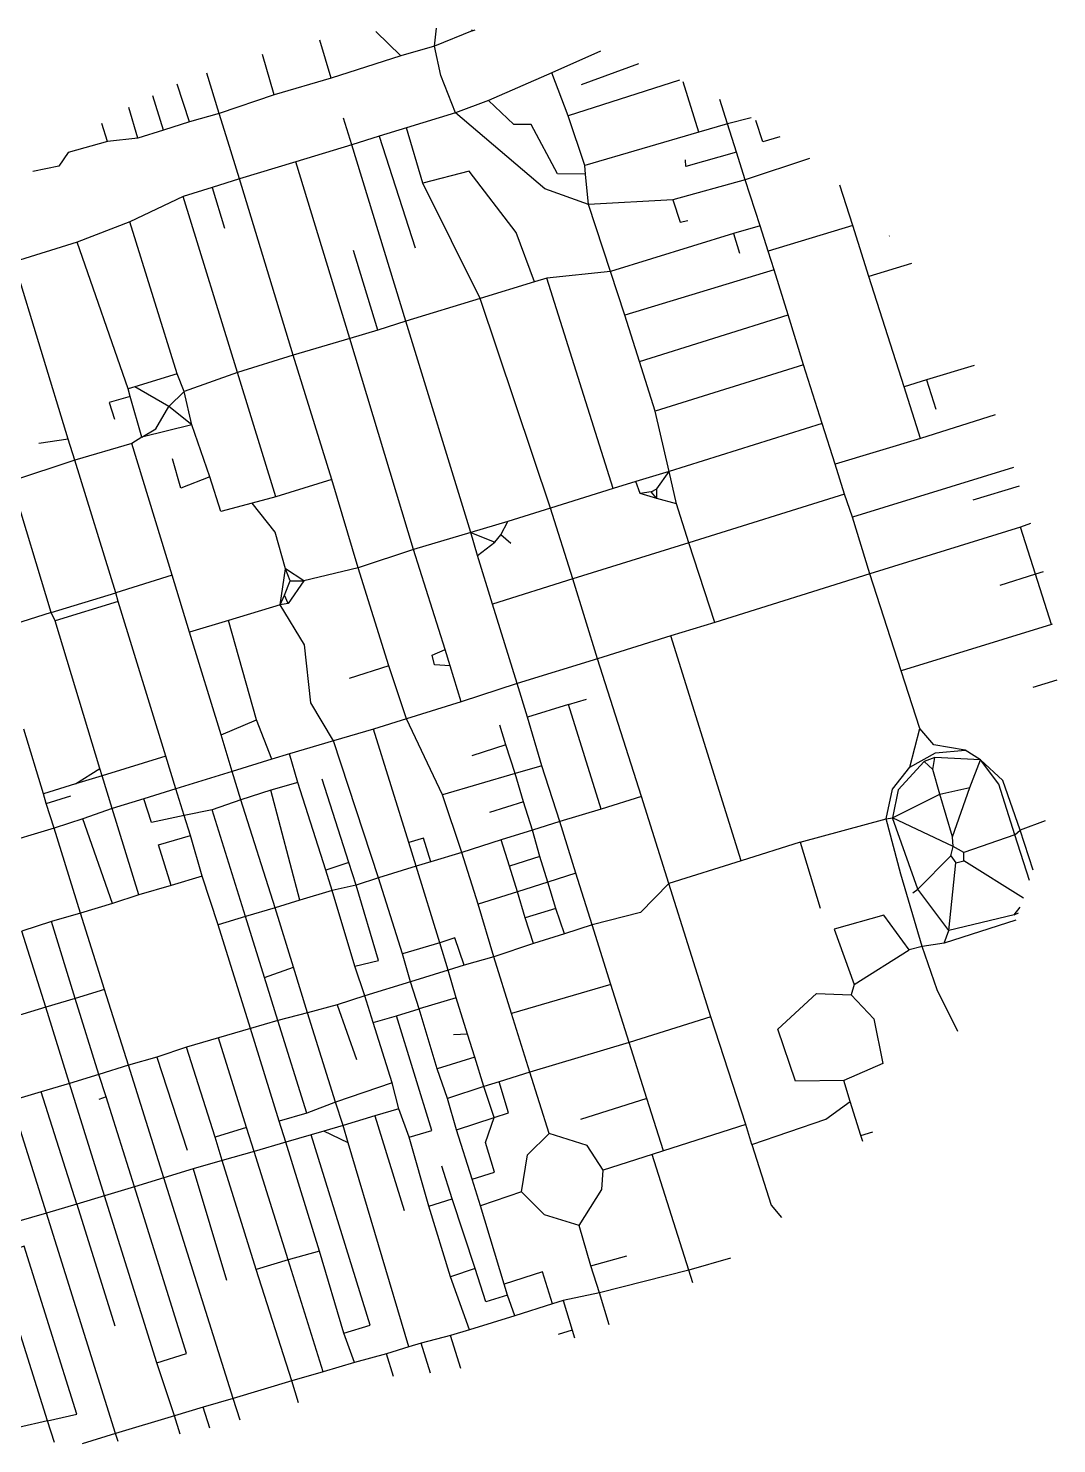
# Model space of a CAD drawing. Header units: metres. Extents: x 627085 to 629776, y 4834874 to 4837247.
# Drawn here: x 628053 to 629776, y 4834874 to 4837247 of the extents above; entities that cross this region are included whole.
import ezdxf

# ---------------------------------------------------------------- set-up
doc = ezdxf.new("R2010")
doc.units = ezdxf.units.M

msp = doc.modelspace()

# ---------------------------------------------------------------- linework, layer by layer
at = {"layer": 'ROADS'}
for points in [[(628676.9, 4837201), (628635.1, 4837241.6)], [(628733.6, 4837216.9), (628737, 4837246.9)], [(628796.7, 4837242.5), (628733.6, 4837216.9)], [(628796.7, 4837242.5), (628796, 4837244.4)], [(628796.7, 4837242.5), (628801.8, 4837244.2)], [(628560.5, 4837163.5), (628541.3, 4837227.2)], [(628733.6, 4837216.9), (628676.9, 4837201)], [(628744, 4837167.5), (628733.6, 4837216.9)], [(628464.9, 4837135.4), (628445, 4837202.8)], [(628676.9, 4837201), (628560.5, 4837163.5)], [(629011.7, 4837208.6), (628930.4, 4837172.3)], [(628372.9, 4837104), (628352.2, 4837171.7)], [(628930.4, 4837172.3), (628824, 4837126)], [(628957.6, 4837100.3), (628930.4, 4837172.3)], [(629075.7, 4837187.4), (628979.3, 4837151.9)], [(628322.9, 4837089.9), (628302.4, 4837153.3)], [(628560.5, 4837163.5), (628464.9, 4837135.4)], [(628768.6, 4837105), (628744, 4837167.5)], [(629144.1, 4837160.2), (628957.6, 4837100.3)], [(629176.6, 4837072.9), (629150.2, 4837157.3)], [(628279.1, 4837076.2), (628261.7, 4837133.8)], [(628464.9, 4837135.4), (628372.9, 4837104)], [(628824, 4837126), (628768.6, 4837105)], [(628986.6, 4837002.4), (628939.7, 4837003), (628895.5, 4837085.4), (628866.7, 4837085.6), (628824, 4837126)], [(629224.7, 4837087), (629211.7, 4837127.8)], [(628236.3, 4837062.6), (628221.1, 4837114.1)], [(628372.9, 4837104), (628322.9, 4837089.9)], [(628387.2, 4837057.7), (628372.9, 4837104)], [(628768.6, 4837105), (628686.4, 4837080.1)], [(628991.5, 4836951.4), (628918.3, 4836977.5), (628768.6, 4837105)], [(628985.6, 4837016.7), (628957.6, 4837100.3)], [(628185.5, 4837057.3), (628176, 4837087.5)], [(628279.1, 4837076.2), (628236.3, 4837062.6)], [(628322.9, 4837089.9), (628279.1, 4837076.2)], [(628595.2, 4837051.5), (628581.1, 4837096.5)], [(628686.4, 4837080.1), (628641, 4837065.8)], [(628713.9, 4836987.4), (628686.4, 4837080.1)], [(629224.7, 4837087), (629176.6, 4837072.9)], [(629264.2, 4837096.8), (629224.7, 4837087)], [(629239.8, 4837039.1), (629224.7, 4837087)], [(629312.2, 4837065.2), (629283.7, 4837056.4), (629272.1, 4837092.1)], [(628185.5, 4837057.3), (628119.7, 4837038.8), (628104.1, 4837015.5), (628060.4, 4837006.9)], [(628236.3, 4837062.6), (628185.5, 4837057.3)], [(628406.5, 4836994.6), (628387.2, 4837057.7)], [(628595.2, 4837051.5), (628500.9, 4837022.8)], [(628641, 4837065.8), (628595.2, 4837051.5)], [(628685.7, 4836755.8), (628595.2, 4837051.5)], [(628641, 4837065.8), (628701, 4836878.9)], [(629176.6, 4837072.9), (628985.6, 4837016.7)], [(629239.8, 4837039.1), (629154.7, 4837015), (629154.2, 4837026.5)], [(629254.5, 4836992.7), (629239.8, 4837039.1)], [(629362.4, 4837028.4), (629254.5, 4836992.7)], [(628500.9, 4837022.8), (628406.5, 4836994.6)], [(628591.9, 4836726.7), (628500.9, 4837022.8)], [(628901.4, 4836822.1), (628870.5, 4836904.6), (628791.5, 4837007.6), (628713.9, 4836987.4)], [(628986.6, 4837002.4), (628985.6, 4837016.7)], [(628361.1, 4836980.2), (628312.4, 4836964.8)], [(628406.5, 4836994.6), (628361.1, 4836980.2)], [(628361.1, 4836980.2), (628381.3, 4836911.7)], [(628496.5, 4836699), (628406.5, 4836994.6)], [(628809.9, 4836793.8), (628713.9, 4836987.4)], [(628991.5, 4836951.4), (628986.6, 4837002.4)], [(629254.5, 4836992.7), (629133, 4836959.5)], [(629279.2, 4836915.9), (629254.5, 4836992.7)], [(629434.6, 4836916.4), (629413.2, 4836983.9)], [(628312.4, 4836964.8), (628223.1, 4836922.3)], [(628403.6, 4836669.9), (628312.4, 4836964.8)], [(629133, 4836959.5), (628991.5, 4836951.4)], [(629133, 4836959.5), (629145.3, 4836922), (629158.2, 4836924.8)], [(629028.8, 4836839.2), (628991.5, 4836951.4)], [(628223.1, 4836922.3), (628134.6, 4836888.3)], [(628302.2, 4836667.7), (628223.1, 4836922.3)], [(629279.2, 4836915.9), (629234.8, 4836902.7)], [(629292.9, 4836873.1), (629279.2, 4836915.9)], [(629434.6, 4836916.4), (629292.9, 4836873.1)], [(629461.8, 4836830.9), (629434.6, 4836916.4)], [(628134.6, 4836888.3), (628028.9, 4836855.5)], [(628219.9, 4836642.7), (628134.6, 4836888.3)], [(629234.8, 4836902.7), (629028.8, 4836839.2)], [(629234.8, 4836902.7), (629244.7, 4836869.7)], [(629496.4, 4836898.7), (629495.8, 4836898.5)], [(628638.3, 4836741.1), (628597.6, 4836874.5)], [(629302.8, 4836841.9), (629292.9, 4836873.1)], [(628119.7, 4836558.3), (628028.9, 4836855.5)], [(629028.8, 4836839.2), (628922, 4836828.1)], [(629052.4, 4836765.8), (629028.8, 4836839.2)], [(629302.8, 4836841.9), (629052.4, 4836765.8)], [(629326.4, 4836766.6), (629302.8, 4836841.9)], [(629533.1, 4836852.7), (629461.8, 4836830.9)], [(628901.4, 4836822.1), (628809.9, 4836793.8)], [(628922, 4836828.1), (628901.4, 4836822.1)], [(629033.2, 4836475.5), (628922, 4836828.1)], [(629520.7, 4836645.8), (629461.8, 4836830.9)], [(628809.9, 4836793.8), (628685.7, 4836755.8)], [(628927.8, 4836442.3), (628809.9, 4836793.8)], [(629077.1, 4836688.4), (629326.4, 4836766.6)], [(629351.8, 4836682.5), (629326.4, 4836766.6)], [(628685.7, 4836755.8), (628638.3, 4836741.1)], [(628794.3, 4836401.5), (628685.7, 4836755.8)], [(629077.1, 4836688.4), (629052.4, 4836765.8)], [(628591.9, 4836726.7), (628496.5, 4836699)], [(628638.3, 4836741.1), (628591.9, 4836726.7)], [(628698.6, 4836373.1), (628591.9, 4836726.7)], [(628496.5, 4836699), (628403.6, 4836669.9)], [(628561.4, 4836490.7), (628496.5, 4836699)], [(629103.7, 4836605.1), (629077.1, 4836688.4)], [(629351.8, 4836682.5), (629103.7, 4836605.1)], [(629383.5, 4836584.3), (629351.8, 4836682.5)], [(629638.1, 4836681.7), (629558.3, 4836657.6)], [(628302.2, 4836667.7), (628231, 4836646.1)], [(628313.7, 4836637.9), (628302.2, 4836667.7)], [(628403.6, 4836669.9), (628313.7, 4836637.9)], [(628467.6, 4836461.5), (628403.6, 4836669.9)], [(629558.3, 4836657.6), (629520.7, 4836645.8)], [(629558.3, 4836657.6), (629574.1, 4836608.4)], [(628223.3, 4836629.8), (628188.5, 4836619.5), (628197.1, 4836591.6)], [(628231, 4836646.1), (628219.9, 4836642.7)], [(628223.3, 4836629.8), (628219.9, 4836642.7)], [(628243, 4836561.5), (628223.3, 4836629.8)], [(628288, 4836612.8), (628231, 4836646.1)], [(628288, 4836612.8), (628313.7, 4836637.9)], [(628326.6, 4836582.2), (628313.7, 4836637.9)], [(629547.9, 4836559.5), (629520.7, 4836645.8)], [(628243, 4836561.5), (628266.2, 4836575.5), (628288, 4836612.8)], [(628326.6, 4836582.2), (628288, 4836612.8)], [(629126.7, 4836504), (629103.7, 4836605.1)], [(628326.6, 4836582.2), (628243, 4836561.5)], [(628357.2, 4836494.9), (628326.6, 4836582.2)], [(629383.5, 4836584.3), (629126.7, 4836504)], [(629404.9, 4836516.2), (629383.5, 4836584.3)], [(629673.6, 4836599.1), (629547.9, 4836559.5)], [(628119.7, 4836558.3), (628070.2, 4836550.6)], [(628130.7, 4836522.8), (628119.7, 4836558.3)], [(628243, 4836561.5), (628226.4, 4836550.9)], [(629547.9, 4836559.5), (629404.9, 4836516.2)], [(628226.4, 4836550.9), (628130.7, 4836522.8)], [(628293.7, 4836330.3), (628226.4, 4836550.9)], [(628130.7, 4836522.8), (628024.7, 4836487.7)], [(628199.2, 4836300.6), (628130.7, 4836522.8)], [(628357.2, 4836494.9), (628308.2, 4836476.1), (628294.5, 4836525.2)], [(629420.9, 4836466.1), (629404.9, 4836516.2)], [(629704, 4836510.4), (629434.2, 4836427.1)], [(628091.3, 4836267.5), (628024.7, 4836487.7)], [(628427.8, 4836450.8), (628375.4, 4836436.8), (628357.2, 4836494.9)], [(628561.4, 4836490.7), (628467.6, 4836461.5)], [(628605.7, 4836342.6), (628561.4, 4836490.7)], [(629071.3, 4836486.9), (629033.2, 4836475.5)], [(629126.7, 4836504), (629071.3, 4836486.9)], [(629078.3, 4836467), (629071.3, 4836486.9)], [(629106.5, 4836475.1), (629126.7, 4836504)], [(629139.2, 4836449.9), (629126.7, 4836504)], [(628467.6, 4836461.5), (628427.8, 4836450.8)], [(629033.2, 4836475.5), (628927.8, 4836442.3)], [(629096.8, 4836469.6), (629078.3, 4836467)], [(629106.4, 4836458.8), (629078.3, 4836467)], [(629096.8, 4836469.6), (629106.5, 4836475.1)], [(629106.4, 4836458.8), (629096.8, 4836469.6)], [(629106.4, 4836458.8), (629106.5, 4836475.1)], [(629139.2, 4836449.9), (629106.4, 4836458.8)], [(629420.9, 4836466.1), (629159.8, 4836384.6)], [(629434.2, 4836427.1), (629420.9, 4836466.1)], [(629713.5, 4836479.5), (629636.1, 4836455.9)], [(628483.6, 4836340.7), (628466.7, 4836402.4), (628427.8, 4836450.8)], [(628927.8, 4836442.3), (628856.5, 4836420.2)], [(628965.7, 4836323.9), (628927.8, 4836442.3)], [(629159.8, 4836384.6), (629139.2, 4836449.9)], [(628856.5, 4836420.2), (628794.3, 4836401.5)], [(628844.9, 4836397.5), (628856.5, 4836420.2)], [(629463.3, 4836332.3), (629434.2, 4836427.1)], [(629716, 4836410.8), (629463.3, 4836332.3)], [(629732.7, 4836416.8), (629716, 4836410.8)], [(629740.7, 4836331.6), (629716, 4836410.8)], [(628794.3, 4836401.5), (628698.6, 4836373.1)], [(628805.9, 4836363.2), (628794.3, 4836401.5)], [(628794.3, 4836401.5), (628834.6, 4836385.7)], [(628834.6, 4836385.7), (628844.9, 4836397.5)], [(628861.7, 4836383), (628844.9, 4836397.5)], [(628698.6, 4836373.1), (628605.7, 4836342.6)], [(628751.3, 4836205.6), (628698.6, 4836373.1)], [(628805.9, 4836363.2), (628834.6, 4836385.7)], [(628830.7, 4836281.6), (628805.9, 4836363.2)], [(629159.8, 4836384.6), (628965.7, 4836323.9)], [(629203.6, 4836250.9), (629159.8, 4836384.6)], [(628474.8, 4836280.4), (628483.6, 4836340.7)], [(628491.7, 4836320.8), (628483.6, 4836340.7)], [(628514.4, 4836320.9), (628483.6, 4836340.7)], [(628605.7, 4836342.6), (628514.4, 4836320.9)], [(628657.1, 4836177.9), (628605.7, 4836342.6)], [(628293.7, 4836330.3), (628199.2, 4836300.6)], [(628323, 4836234.4), (628293.7, 4836330.3)], [(628482.1, 4836296.6), (628491.7, 4836320.8)], [(628514.4, 4836320.9), (628488, 4836282.4)], [(628491.7, 4836320.8), (628514.4, 4836320.9)], [(628965.7, 4836323.9), (628830.7, 4836281.6)], [(629006.7, 4836189.8), (628965.7, 4836323.9)], [(629463.3, 4836332.3), (629203.6, 4836250.9)], [(629515.9, 4836170), (629463.3, 4836332.3)], [(629740.7, 4836331.6), (629681.2, 4836312.9)], [(629753.6, 4836335.5), (629740.7, 4836331.6)], [(629767.7, 4836247.6), (629740.7, 4836331.6)], [(628091.3, 4836267.5), (628199.2, 4836300.6)], [(628203.4, 4836285.9), (628199.2, 4836300.6)], [(628474.8, 4836280.4), (628482.1, 4836296.6)], [(628488, 4836282.4), (628482.1, 4836296.6)], [(628203.4, 4836285.9), (628097.6, 4836253.4)], [(628283.1, 4836026.8), (628203.4, 4836285.9)], [(628474.8, 4836280.4), (628388.3, 4836254.2)], [(628488, 4836282.4), (628474.8, 4836280.4)], [(628564.3, 4836052.6), (628526, 4836116.1), (628515.9, 4836213.1), (628474.8, 4836280.4)], [(628872.1, 4836148.5), (628830.7, 4836281.6)], [(628091.3, 4836267.5), (627993.9, 4836236.6)], [(628097.6, 4836253.4), (628091.3, 4836267.5)], [(628172.6, 4836006.2), (628097.6, 4836253.4)], [(628388.3, 4836254.2), (628323, 4836234.4)], [(628435.3, 4836087.6), (628388.3, 4836254.2)], [(629203.6, 4836250.9), (629129.6, 4836228.4)], [(629767.7, 4836247.6), (629515.9, 4836170)], [(629768.8, 4836247.9), (629767.7, 4836247.6)], [(628375.8, 4836062.2), (628323, 4836234.4)], [(629129.6, 4836228.4), (629006.7, 4836189.8)], [(629247.7, 4835851.5), (629129.6, 4836228.4)], [(628760, 4836178.3), (628733.6, 4836179.8), (628729.9, 4836196.3), (628751.3, 4836205.6)], [(628760, 4836178.3), (628751.3, 4836205.6)], [(628657.1, 4836177.9), (628590.6, 4836156.8)], [(628686.5, 4836089.3), (628657.1, 4836177.9)], [(628778.2, 4836118), (628760, 4836178.3)], [(629006.7, 4836189.8), (628872.1, 4836148.5)], [(629080.5, 4835958.9), (629006.7, 4836189.8)], [(629547, 4836072.9), (629515.9, 4836170)], [(629776.5, 4836154.3), (629736.5, 4836142)], [(628872.1, 4836148.5), (628778.2, 4836118)], [(628889.3, 4836092.2), (628872.1, 4836148.5)], [(628778.2, 4836118), (628686.5, 4836089.3)], [(628958.3, 4836113.1), (628889.3, 4836092.2)], [(628958.3, 4836113.1), (628988.1, 4836122.4)], [(629012.8, 4835938), (628958.3, 4836113.1)], [(628375.8, 4836062.2), (628435.3, 4836087.6)], [(628460.7, 4836021.5), (628435.3, 4836087.6)], [(628686.5, 4836089.3), (628631.4, 4836072.2)], [(628747.2, 4835961.9), (628686.5, 4836089.3)], [(628853.2, 4836045.8), (628842.8, 4836078.7)], [(628913.4, 4836010.6), (628889.3, 4836092.2)], [(628078.1, 4835963.4), (628045.1, 4836071.7)], [(628394.6, 4836001), (628375.8, 4836062.2)], [(628631.4, 4836072.2), (628564.3, 4836052.6)], [(628690.3, 4835881.9), (628631.4, 4836072.2)], [(629530.2, 4836008.2), (629547, 4836072.9)], [(629622.9, 4836036.8), (629570.4, 4836045.7), (629547, 4836072.9)], [(628490.4, 4836030.7), (628460.7, 4836021.5)], [(628564.3, 4836052.6), (628490.4, 4836030.7)], [(628504.6, 4835982.6), (628490.4, 4836030.7)], [(628639.7, 4835822.6), (628564.3, 4836052.6)], [(628853.2, 4836045.8), (628796.1, 4836027.5)], [(628868.6, 4835997.8), (628853.2, 4836045.8)], [(629530.2, 4836008.2), (629573.1, 4836032.2), (629622.9, 4836036.8)], [(629648.8, 4836020.5), (629622.9, 4836036.8)], [(628283.1, 4836026.8), (628176.3, 4835993.8)], [(628299.8, 4835972), (628283.1, 4836026.8)], [(628460.7, 4836021.5), (628394.6, 4836001)], [(628913.4, 4836010.6), (628868.6, 4835997.8)], [(628943.4, 4835917.2), (628913.4, 4836010.6)], [(629490.9, 4835921.9), (629501.3, 4835971.6), (629530.2, 4836008.2)], [(629554.6, 4836017.7), (629510.9, 4835970.1), (629501.5, 4835923.3)], [(629572.4, 4836024.6), (629554.6, 4836017.7)], [(629568.9, 4836004.1), (629554.6, 4836017.7)], [(629568.9, 4836004.1), (629572.4, 4836024.6)], [(629648.8, 4836020.5), (629572.4, 4836024.6)], [(629630.8, 4835974.1), (629648.8, 4836020.5)], [(629706.4, 4835895.1), (629679.7, 4835979.5), (629648.8, 4836020.5)], [(629715.4, 4835902.9), (629686, 4835985.9), (629648.8, 4836020.5)], [(628131.8, 4835980.2), (628172.6, 4836006.2)], [(628176.3, 4835993.8), (628131.8, 4835980.2)], [(628176.3, 4835993.8), (628172.6, 4836006.2)], [(628193.1, 4835939.1), (628176.3, 4835993.8)], [(628394.6, 4836001), (628299.8, 4835972)], [(628408.7, 4835953.5), (628394.6, 4836001)], [(628589.8, 4835848.2), (628545.3, 4835988.4)], [(628868.6, 4835997.8), (628747.2, 4835961.9)], [(628882.7, 4835950.1), (628868.6, 4835997.8)], [(629580.6, 4835963.1), (629568.9, 4836004.1)], [(628131.8, 4835980.2), (628078.1, 4835963.4)], [(628082.9, 4835947.4), (628078.1, 4835963.4)], [(628082.9, 4835947.4), (628124.2, 4835960.2)], [(628299.8, 4835972), (628246.1, 4835955.3)], [(628313.9, 4835927.4), (628299.8, 4835972)], [(628459.5, 4835969.5), (628408.7, 4835953.5)], [(628504.6, 4835982.6), (628459.5, 4835969.5)], [(628508, 4835785.1), (628459.5, 4835969.5)], [(628551.2, 4835835.6), (628504.6, 4835982.6)], [(628779.5, 4835865.4), (628747.2, 4835961.9)], [(629501.5, 4835923.3), (629580.6, 4835963.1)], [(629580.6, 4835963.1), (629630.8, 4835974.1)], [(629601.7, 4835891.3), (629580.6, 4835963.1)], [(629601.7, 4835891.3), (629630.8, 4835974.1)], [(628096.1, 4835906), (628082.9, 4835947.4)], [(628193.1, 4835939.1), (628144.2, 4835921.8)], [(628246.1, 4835955.3), (628193.1, 4835939.1)], [(628238.1, 4835794.4), (628193.1, 4835939.1)], [(628313.9, 4835927.4), (628259.2, 4835915.3), (628246.1, 4835955.3)], [(628360.9, 4835936.9), (628313.9, 4835927.4)], [(628408.7, 4835953.5), (628360.9, 4835936.9)], [(628416.7, 4835758), (628360.9, 4835936.9)], [(628466.3, 4835772.7), (628408.7, 4835953.5)], [(628882.7, 4835950.1), (628825.9, 4835932.4)], [(628898.1, 4835902.4), (628882.7, 4835950.1)], [(629012.8, 4835938), (628943.4, 4835917.2)], [(629080.5, 4835958.9), (629012.8, 4835938)], [(629126.3, 4835813.5), (629080.5, 4835958.9)], [(628144.2, 4835921.8), (628096.1, 4835906)], [(628193.7, 4835779.9), (628144.2, 4835921.8)], [(628324.3, 4835893.6), (628313.9, 4835927.4)], [(628943.4, 4835917.2), (628898.1, 4835902.4)], [(628970.2, 4835830.3), (628943.4, 4835917.2)], [(629346.4, 4835882.6), (629490.9, 4835921.9)], [(629490.9, 4835921.9), (629501.5, 4835923.3)], [(629515.3, 4835828.9), (629490.9, 4835921.9)], [(629543.9, 4835803.7), (629501.5, 4835923.3)], [(629603.2, 4835875.2), (629501.5, 4835923.3)], [(629757.2, 4835918.2), (629715.4, 4835902.9)], [(628096.1, 4835906), (627998.6, 4835876.7)], [(628140.2, 4835763.8), (628096.1, 4835906)], [(628291.9, 4835809.8), (628271, 4835877.8), (628324.3, 4835893.6)], [(628344.3, 4835825.3), (628324.3, 4835893.6)], [(628727.2, 4835849.8), (628715, 4835889.4), (628690.3, 4835881.9)], [(628898.1, 4835902.4), (628845.5, 4835886.2)], [(628910, 4835858.3), (628898.1, 4835902.4)], [(629603.2, 4835875.2), (629601.7, 4835891.3)], [(629706.4, 4835895.1), (629620.8, 4835865)], [(629706.4, 4835895.1), (629715.4, 4835902.9)], [(629731.1, 4835818.3), (629706.4, 4835895.1)], [(629737.1, 4835835.5), (629715.4, 4835902.9)], [(628702.7, 4835842.5), (628690.3, 4835881.9)], [(628779.5, 4835865.4), (628727.2, 4835849.8)], [(628845.5, 4835886.2), (628779.5, 4835865.4)], [(628806.7, 4835778.8), (628779.5, 4835865.4)], [(628859.2, 4835842.3), (628845.5, 4835886.2)], [(629346.4, 4835882.6), (629247.7, 4835851.5)], [(629346.4, 4835882.6), (629380, 4835772)], [(629599.1, 4835859.9), (629603.2, 4835875.2)], [(629620.8, 4835865), (629603.2, 4835875.2)], [(629620.8, 4835851.4), (629620.8, 4835865)], [(628589.8, 4835848.2), (628551.2, 4835835.6)], [(628602.5, 4835810.5), (628589.8, 4835848.2)], [(628702.7, 4835842.5), (628639.7, 4835822.6)], [(628727.2, 4835849.8), (628702.7, 4835842.5)], [(628742.4, 4835714), (628702.7, 4835842.5)], [(628910, 4835858.3), (628859.2, 4835842.3)], [(628872.7, 4835799.4), (628859.2, 4835842.3)], [(628923.5, 4835815.4), (628910, 4835858.3)], [(629247.7, 4835851.5), (629126.3, 4835813.5)], [(629543.9, 4835803.7), (629599.1, 4835859.9)], [(629595.4, 4835734.5), (629607.2, 4835848)], [(629599.1, 4835859.9), (629607.2, 4835848)], [(629607.2, 4835848), (629620.8, 4835851.4)], [(629720.8, 4835788.8), (629620.8, 4835851.4)], [(628344.3, 4835825.3), (628291.9, 4835809.8)], [(628370.8, 4835743.9), (628344.3, 4835825.3)], [(628562.1, 4835801.7), (628551.2, 4835835.6)], [(628639.7, 4835822.6), (628602.5, 4835810.5)], [(628679.7, 4835695.2), (628639.7, 4835822.6)], [(628970.2, 4835830.3), (628923.5, 4835815.4)], [(628998.1, 4835744.1), (628970.2, 4835830.3)], [(629551.2, 4835707.7), (629515.3, 4835828.9)], [(628238.1, 4835794.4), (628193.7, 4835779.9)], [(628291.9, 4835809.8), (628238.1, 4835794.4)], [(628562.1, 4835801.7), (628508, 4835785.1)], [(628602.5, 4835810.5), (628562.1, 4835801.7)], [(628599.8, 4835674.5), (628562.1, 4835801.7)], [(628599.8, 4835674.5), (628639.6, 4835684.2), (628602.5, 4835810.5)], [(628872.7, 4835799.4), (628806.7, 4835778.8)], [(628923.5, 4835815.4), (628872.7, 4835799.4)], [(628885.8, 4835755.6), (628872.7, 4835799.4)], [(628937.1, 4835771.5), (628923.5, 4835815.4)], [(629126.3, 4835813.5), (629078.9, 4835764.5), (628998.1, 4835744.1)], [(629196.9, 4835589.9), (629126.3, 4835813.5)], [(629535.4, 4835797.6), (629543.9, 4835803.7)], [(629595.4, 4835734.5), (629543.9, 4835803.7)], [(628193.7, 4835779.9), (628140.2, 4835763.8)], [(628466.3, 4835772.7), (628416.7, 4835758)], [(628508, 4835785.1), (628466.3, 4835772.7)], [(628497, 4835672.8), (628466.3, 4835772.7)], [(628833.1, 4835690.4), (628806.7, 4835778.8)], [(628937.1, 4835771.5), (628885.8, 4835755.6)], [(628951.3, 4835728.9), (628937.1, 4835771.5)], [(629705.1, 4835760.9), (629715.5, 4835773.6)], [(628091.5, 4835749.5), (628042.1, 4835733.4)], [(628140.2, 4835763.8), (628091.5, 4835749.5)], [(628131.3, 4835620.6), (628091.5, 4835749.5)], [(628180.5, 4835635.8), (628140.2, 4835763.8)], [(628416.7, 4835758), (628370.8, 4835743.9)], [(628448.6, 4835655.6), (628416.7, 4835758)], [(628899.5, 4835712.4), (628885.8, 4835755.6)], [(629529.1, 4835702.1), (629486.6, 4835760.3), (629403.6, 4835736.6), (629437.1, 4835643.9)], [(629708, 4835752), (629588, 4835713.5)], [(629705.1, 4835760.9), (629595.4, 4835734.5)], [(629705.1, 4835760.9), (629712.2, 4835764.1)], [(628082.3, 4835606), (628042.1, 4835733.4)], [(628425.1, 4835570.3), (628370.8, 4835743.9)], [(628783.5, 4835676.5), (628767.9, 4835722.2), (628742.4, 4835714)], [(628951.3, 4835728.9), (628899.5, 4835712.4)], [(628998.1, 4835744.1), (628951.3, 4835728.9)], [(629029.4, 4835644), (628998.1, 4835744.1)], [(629588, 4835713.5), (629595.4, 4835734.5)], [(628742.4, 4835714), (628679.7, 4835695.2)], [(628756.4, 4835667.9), (628742.4, 4835714)], [(628899.5, 4835712.4), (628833.1, 4835690.4)], [(629437.1, 4835643.9), (629529.1, 4835702.1)], [(629551.2, 4835707.7), (629529.1, 4835702.1)], [(629588, 4835713.5), (629551.2, 4835707.7)], [(629576.2, 4835634.9), (629551.2, 4835707.7)], [(628693.6, 4835648.5), (628679.7, 4835695.2)], [(628783.5, 4835676.5), (628756.4, 4835667.9)], [(628833.1, 4835690.4), (628783.5, 4835676.5)], [(628862.9, 4835595.4), (628833.1, 4835690.4)], [(628448.6, 4835655.6), (628497, 4835672.8)], [(628470.9, 4835583.5), (628448.6, 4835655.6)], [(628520.5, 4835596.7), (628497, 4835672.8)], [(628616.9, 4835624.9), (628599.8, 4835674.5)], [(628756.4, 4835667.9), (628693.6, 4835648.5)], [(628770, 4835621.8), (628756.4, 4835667.9)], [(628180.5, 4835635.8), (628131.3, 4835620.6)], [(628220.5, 4835508.6), (628180.5, 4835635.8)], [(628693.6, 4835648.5), (628616.9, 4835624.9)], [(628708.1, 4835603.2), (628693.6, 4835648.5)], [(629029.4, 4835644), (628862.9, 4835595.4)], [(629059.9, 4835546.6), (629029.4, 4835644)], [(629419.8, 4835483), (629338.4, 4835482.1), (629309.2, 4835568.8), (629373.7, 4835628.7), (629431.7, 4835626.8)], [(629437.1, 4835643.9), (629431.7, 4835626.8)], [(629610.5, 4835565.3), (629576.2, 4835634.9)], [(628082.3, 4835606), (627984.1, 4835576.4)], [(628131.3, 4835620.6), (628082.3, 4835606)], [(628121.9, 4835478.2), (628082.3, 4835606)], [(628170.9, 4835493.1), (628131.3, 4835620.6)], [(628570.4, 4835609.8), (628520.5, 4835596.7)], [(628616.9, 4835624.9), (628570.4, 4835609.8)], [(628570.4, 4835609.8), (628602.8, 4835518.4)], [(628631, 4835580.2), (628616.9, 4835624.9)], [(628770, 4835621.8), (628708.1, 4835603.2)], [(628789.1, 4835560.6), (628770, 4835621.8)], [(629431.7, 4835626.8), (629470.2, 4835586.2), (629484.8, 4835511.7), (629419.8, 4835483)], [(628470.9, 4835583.5), (628425.1, 4835570.3)], [(628520.5, 4835596.7), (628470.9, 4835583.5)], [(628519.5, 4835428.2), (628470.9, 4835583.5)], [(628567.7, 4835446.9), (628520.5, 4835596.7)], [(628631, 4835580.2), (628669.7, 4835591.2)], [(628662.5, 4835479.2), (628631, 4835580.2)], [(628669.7, 4835591.2), (628708.1, 4835603.2)], [(628690.9, 4835388), (628729.3, 4835399.2), (628669.7, 4835591.2)], [(628738, 4835502.4), (628708.1, 4835603.2)], [(628893.1, 4835497.1), (628862.9, 4835595.4)], [(629196.9, 4835589.9), (629059.9, 4835546.6)], [(629255.6, 4835409), (629196.9, 4835589.9)], [(628425.1, 4835570.3), (628371.6, 4835554.8)], [(628473.4, 4835414.7), (628425.1, 4835570.3)], [(628789.1, 4835560.6), (628765.6, 4835559.6)], [(628801, 4835521.9), (628789.1, 4835560.6)], [(628318.1, 4835539), (628267.9, 4835522.4)], [(628371.6, 4835554.8), (628318.1, 4835539)], [(628365.7, 4835387.9), (628318.1, 4835539)], [(628418.6, 4835404.2), (628371.6, 4835554.8)], [(629059.9, 4835546.6), (628893.1, 4835497.1)], [(629089.4, 4835452.8), (629059.9, 4835546.6)], [(628220.5, 4835508.6), (628170.9, 4835493.1)], [(628267.9, 4835522.4), (628220.5, 4835508.6)], [(628280, 4835320), (628220.5, 4835508.6)], [(628267.9, 4835522.4), (628319, 4835366.3)], [(628801, 4835521.9), (628738, 4835502.4)], [(628816.4, 4835473), (628801, 4835521.9)], [(628170.9, 4835493.1), (628121.9, 4835478.2)], [(628183, 4835455.4), (628170.9, 4835493.1)], [(628755.4, 4835452.7), (628738, 4835502.4)], [(628893.1, 4835497.1), (628841.9, 4835481)], [(628925.9, 4835393.9), (628893.1, 4835497.1)], [(628074.5, 4835463.9), (628023.9, 4835449.1)], [(628121.9, 4835478.2), (628074.5, 4835463.9)], [(628133.8, 4835275.7), (628074.5, 4835463.9)], [(628180.6, 4835289.7), (628121.9, 4835478.2)], [(628662.5, 4835479.2), (628567.7, 4835446.9)], [(628673.5, 4835435.3), (628662.5, 4835479.2)], [(628816.4, 4835473), (628755.4, 4835452.7)], [(628841.9, 4835481), (628816.4, 4835473)], [(628833.7, 4835420.8), (628816.4, 4835473)], [(628833.7, 4835420.8), (628857.6, 4835428.6), (628841.9, 4835481)], [(629430.5, 4835448), (629419.8, 4835483)], [(628083.3, 4835260.5), (628023.9, 4835449.1)], [(628183, 4835455.4), (628170.8, 4835451)], [(628230.7, 4835305), (628183, 4835455.4)], [(628567.7, 4835446.9), (628519.5, 4835428.2)], [(628580.2, 4835407.7), (628567.7, 4835446.9)], [(628770.4, 4835400.2), (628755.4, 4835452.7)], [(629089.4, 4835452.8), (628978.3, 4835417.6)], [(629117.2, 4835365.3), (629089.4, 4835452.8)], [(629265.5, 4835375.8), (629389.6, 4835418.3), (629430.5, 4835448)], [(629448, 4835391), (629430.5, 4835448)], [(628519.5, 4835428.2), (628473.4, 4835414.7)], [(628484.6, 4835379.4), (628473.4, 4835414.7)], [(628633.7, 4835423.6), (628580.2, 4835407.7)], [(628673.5, 4835435.3), (628633.7, 4835423.6)], [(628633.7, 4835423.6), (628682.8, 4835265.1)], [(628690.9, 4835388), (628673.5, 4835435.3)], [(628770.4, 4835400.2), (628833.7, 4835420.8)], [(628796.8, 4835317.4), (628834, 4835329.3), (628818.9, 4835378.9), (628833.7, 4835420.8)], [(628418.6, 4835404.2), (628365.7, 4835387.9)], [(628431.2, 4835363.9), (628418.6, 4835404.2)], [(628527.1, 4835391.9), (628484.6, 4835379.4)], [(628547.9, 4835397.8), (628527.1, 4835391.9)], [(628581.5, 4835059.7), (628625.9, 4835072.8), (628527.1, 4835391.9)], [(628580.2, 4835407.7), (628547.9, 4835397.8)], [(628589, 4835378.6), (628547.9, 4835397.8)], [(628589, 4835378.6), (628580.2, 4835407.7)], [(628796.8, 4835317.4), (628770.4, 4835400.2)], [(628879.6, 4835296.2), (628889.5, 4835358.2), (628925.9, 4835393.9)], [(629016.5, 4835332.8), (628989.4, 4835373.9), (628925.9, 4835393.9)], [(629255.6, 4835409), (629117.2, 4835365.3)], [(629265.5, 4835375.8), (629255.6, 4835409)], [(629448, 4835391), (629468.3, 4835396.7)], [(629451.3, 4835380.9), (629448, 4835391)], [(628377.6, 4835348.8), (628365.7, 4835387.9)], [(628484.6, 4835379.4), (628431.2, 4835363.9)], [(628540.6, 4835197.1), (628484.6, 4835379.4)], [(628690.7, 4835036.6), (628589, 4835378.6)], [(628723.8, 4835272.4), (628690.9, 4835388)], [(629265.5, 4835375.8), (629298, 4835274), (629315.1, 4835253.1)], [(628377.6, 4835348.8), (628328.9, 4835334.7)], [(628431.2, 4835363.9), (628377.6, 4835348.8)], [(628434.5, 4835166.3), (628377.6, 4835348.8)], [(628488, 4835182.2), (628431.2, 4835363.9)], [(629098.3, 4835359.2), (629016.5, 4835332.8)], [(629117.2, 4835365.3), (629098.3, 4835359.2)], [(629159.9, 4835164.8), (629098.3, 4835359.2)], [(628280, 4835320), (628230.7, 4835305)], [(628328.9, 4835334.7), (628280, 4835320)], [(628396.2, 4834950.2), (628280, 4835320)], [(628328.9, 4835334.7), (628384.8, 4835148.2)], [(628763.2, 4835284.5), (628746.1, 4835339.5)], [(628975.8, 4835240.1), (629013.9, 4835300.5), (629016.5, 4835332.8)], [(628230.7, 4835305), (628180.6, 4835289.7)], [(628267.9, 4835009.9), (628318, 4835025.5), (628230.7, 4835305)], [(628810.9, 4835273), (628796.8, 4835317.4)], [(628879.6, 4835296.2), (628810.9, 4835273)], [(628975.8, 4835240.1), (628917.8, 4835257.8), (628879.6, 4835296.2)], [(628133.8, 4835275.7), (628083.3, 4835260.5)], [(628180.6, 4835289.7), (628133.8, 4835275.7)], [(628133.8, 4835275.7), (628197.5, 4835072)], [(628267.9, 4835009.9), (628180.6, 4835289.7)], [(628723.8, 4835272.4), (628763.2, 4835284.5)], [(628760.5, 4835154.1), (628723.8, 4835272.4)], [(628801.5, 4835167.7), (628763.2, 4835284.5)], [(628850.5, 4835141.8), (628810.9, 4835273)], [(628083.3, 4835260.5), (628032.9, 4835246.2)], [(628198.8, 4834891.5), (628083.3, 4835260.5)], [(628995.6, 4835172.2), (628975.8, 4835240.1)], [(628085, 4834912.5), (628134.3, 4834923.6), (628046, 4835205.1), (627997.6, 4835188.6)], [(628085, 4834912.5), (628036.1, 4834901.1), (628012.2, 4834970.5), (627948.2, 4835174.1), (627997.6, 4835188.6)], [(628085, 4834912.5), (627997.6, 4835188.6)], [(628488, 4835182.2), (628434.5, 4835166.3)], [(628540.6, 4835197.1), (628488, 4835182.2)], [(628547.1, 4834994.5), (628488, 4835182.2)], [(628581.5, 4835059.7), (628540.6, 4835197.1)], [(628995.6, 4835172.2), (629056.1, 4835189.1)], [(629229.9, 4835184.9), (629159.9, 4835164.8)], [(628494.3, 4834979.4), (628434.5, 4835166.3)], [(628801.5, 4835167.7), (628760.5, 4835154.1)], [(628792.1, 4835064.9), (628760.5, 4835154.1)], [(628856.1, 4835123.3), (628819.4, 4835112.1), (628801.5, 4835167.7)], [(628931.6, 4835108.4), (628914.6, 4835162), (628850.5, 4835141.8)], [(629010.1, 4835126.8), (628995.6, 4835172.2)], [(629159.9, 4835164.8), (629010.1, 4835126.8)], [(629166.7, 4835144), (629159.9, 4835164.8)], [(628856.1, 4835123.3), (628850.5, 4835141.8)], [(628868.2, 4835088.7), (628856.1, 4835123.3)], [(628931.6, 4835108.4), (628868.2, 4835088.7)], [(628949.4, 4835114), (628931.6, 4835108.4)], [(629010.1, 4835126.8), (628949.4, 4835114)], [(628949.4, 4835114), (628964.4, 4835064.3)], [(629026.1, 4835073.2), (629010.1, 4835126.8)], [(628868.2, 4835088.7), (628792.1, 4835064.9)], [(628599.5, 4835010), (628581.5, 4835059.7)], [(628792.1, 4835064.9), (628760.2, 4835055.8)], [(628964.4, 4835064.3), (628940.6, 4835057.1)], [(628964.4, 4835064.3), (628968.3, 4835051.9)], [(628690.7, 4835036.6), (628653.3, 4835025)], [(628711.4, 4835042.5), (628690.7, 4835036.6)], [(628760.2, 4835055.8), (628711.4, 4835042.5)], [(628727, 4834992.4), (628711.4, 4835042.5)], [(628777.7, 4835000.4), (628760.2, 4835055.8)], [(628653.3, 4835025), (628599.5, 4835010)], [(628665.1, 4834986.8), (628653.3, 4835025)], [(628297.7, 4834920.7), (628267.9, 4835009.9)], [(628547.1, 4834994.5), (628494.3, 4834979.4)], [(628599.5, 4835010), (628547.1, 4834994.5)], [(628494.3, 4834979.4), (628396.2, 4834950.2)], [(628505.6, 4834942.9), (628494.3, 4834979.4)], [(628396.2, 4834950.2), (628345.6, 4834935.2)], [(628407.7, 4834913.5), (628396.2, 4834950.2)], [(628297.7, 4834920.7), (628198.8, 4834891.5)], [(628345.6, 4834935.2), (628297.7, 4834920.7)], [(628307.2, 4834890.4), (628297.7, 4834920.7)], [(628356.7, 4834900.3), (628345.6, 4834935.2)], [(628096.8, 4834875.9), (628085, 4834912.5)], [(628198.8, 4834891.5), (628142.9, 4834874.2)], [(628203.1, 4834877.7), (628198.8, 4834891.5)]]:
    msp.add_lwpolyline(points, dxfattribs=at)

doc.saveas('drawing.dxf')
